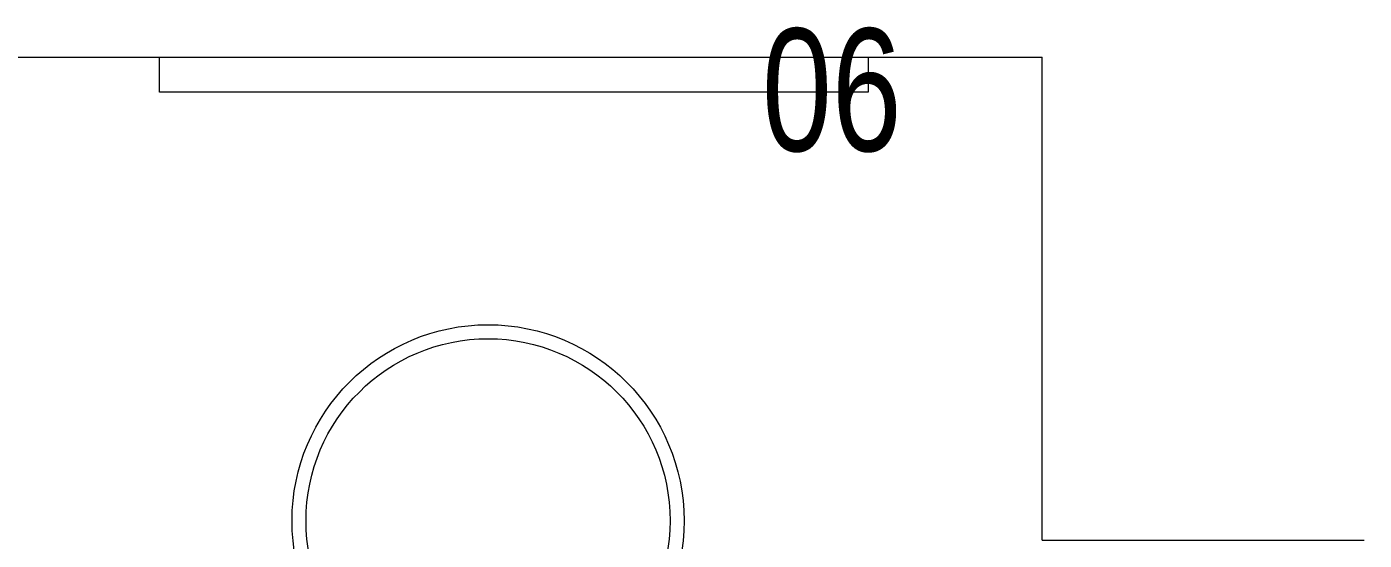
# Model space of a CAD drawing. Extents: x -234346 to 58427, y -132654 to -82394.
# Drawn here: x -23678 to -22722, y -97943 to -97576 of the extents above; entities that cross this region are included whole.
import ezdxf

# ---------------------------------------------------------------- set-up
doc = ezdxf.new("R2010")
doc.units = 0
doc.header["$LTSCALE"] = 8
for name, color, linetype, lineweight in [('72_EGR_EQP_TAG', 9, 'Continuous', 5), ('LOADING', 9, 'Continuous', 5), ('Walls', 9, 'Continuous', 5)]:
    doc.layers.add(name, color=color, linetype=linetype, lineweight=lineweight)
doc.styles.add('X3G_ENTITY_257CFD', font='swisscl.ttf', dxfattribs={"height": 200})

# ---------------------------------------------------------------- blocks, each defined once
blk = doc.blocks.new('WM00001-P')
at = {"layer": 'LOADING'}
for radius in [0.14, 0.13]:
    blk.add_circle((0, 0), radius, dxfattribs=at)
blk = doc.blocks.new('1stF')
at = {"layer": 'LOADING', "color": 9, "elevation": 0}
blk.add_lwpolyline([(-23076.69, -97597.61), (-23076.69, -97622.61), (-23582.69, -97622.61), (-23582.69, -97597.61), (-23076.69, -97597.61)], dxfattribs=at)
at = {"layer": 'Walls', "color": 9}
for p, q in [((-26452.34, -97597.61, 0.1), (-22952.34, -97597.61, 0.1)), ((-22952.34, -97942.61, 0.1), (-22952.34, -97597.61, 0.1)), ((-22952.34, -97942.61, 0.1), (-22722.34, -97942.61, 0.1))]:
    blk.add_line(p, q, dxfattribs=at)
at = {"layer": 'LOADING', "color": 9, "extrusion": (-2.26467e-18, 2.24019e-05, -1), "xscale": -1000, "yscale": 1000, "zscale": 1000, "rotation": 269.9999999999999}
blk.add_blockref('WM00001-P', (23348.13, -97928.65, -2.17), dxfattribs=at)
at = {"layer": '72_EGR_EQP_TAG', "color": 9, "insert": (-23102.58, -97577.13, 0), "char_height": 87.473, "attachment_point": 2, "style": 'X3G_ENTITY_257CFD'}
blk.add_mtext('06', dxfattribs=at)

msp = doc.modelspace()

# ---------------------------------------------------------------- block references
at = {"layer": '72_EGR_EQP_TAG'}
msp.add_blockref('1stF', (0, 0), dxfattribs=at)

doc.saveas('drawing.dxf')
